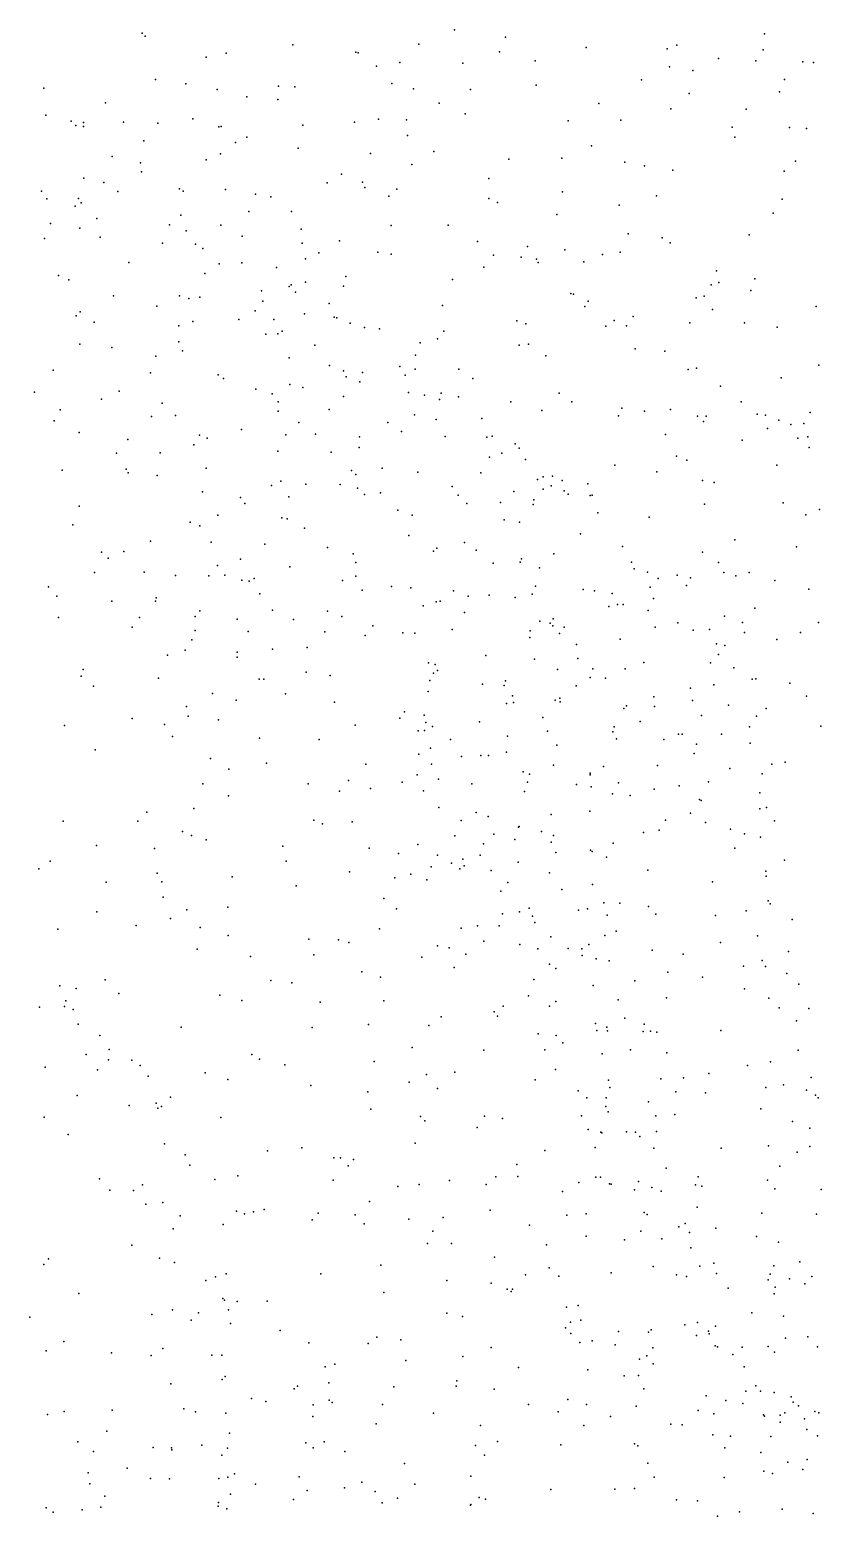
# Model space of a CAD drawing. Header units: metres. Extents: x -23.9 to 23.9, y -27.4 to 27.4.
# Drawn here: x 0.487 to 1.863, y -2.604 to -0.021 of the extents above; entities that cross this region are included whole.
import ezdxf

# ---------------------------------------------------------------- set-up
doc = ezdxf.new("R2010")
doc.units = ezdxf.units.M

msp = doc.modelspace()

# ---------------------------------------------------------------- linework, layer by layer
for p in [(1.2255, -0.0211, 18.554), (0.6828, -0.0269, 10.4703), (0.6877, -0.0323, 11.7928), (0.9443, -0.0473, -11.1519), (1.1631, -0.0459, -10.9357), (1.3137, -0.034, 18.8146), (1.6113, -0.0477, -2.7598), (1.764, -0.0284, 18.1994), (0.794, -0.0686, -15.0668), (0.8285, -0.0618, -1.8262), (1.054, -0.0602, 24.3477), (1.0578, -0.0612, -11.1215), (1.3037, -0.0596, -10.739), (1.3657, -0.0754, 18.385), (1.454, -0.0521, 18.9533), (1.5945, -0.0541, 18.2682), (1.6839, -0.0712, -15.0834), (1.7491, -0.0751, -10.3237), (1.7614, -0.0562, 18.6589), (1.8306, -0.077, 18.0839), (1.09, -0.0842, -16.1536), (1.1302, -0.0779, 18.7234), (1.2399, -0.0791, -15.1138), (1.599, -0.0857, 18.9897), (1.6394, -0.092, -10.4425), (1.8491, -0.0783, -6.7243), (0.5119, -0.1226, -9.9296), (0.7059, -0.1074, -11.2455), (0.7587, -0.1153, 11.0179), (0.813, -0.1252, 18.6326), (0.9194, -0.1191, -15.1235), (0.9481, -0.1202, 24.0362), (1.1164, -0.1148, 18.5814), (1.1539, -0.1238, 18.565), (1.2533, -0.1249, -10.9154), (1.3672, -0.1175, 17.4051), (1.5499, -0.108, -10.5415), (1.7902, -0.1291, -15.0869), (1.7988, -0.1077, 18.9947), (0.6189, -0.1479, 12.4609), (0.8647, -0.1376, -11.2204), (0.9184, -0.1424, 18.0576), (1.1987, -0.1486, -11.0355), (1.4761, -0.1495, 18.674), (1.633, -0.1319, 18.1264), (0.5154, -0.1694, 18.5156), (0.559, -0.1801, 22.9176), (0.7704, -0.1758, 18.9189), (1.0932, -0.1763, 18.8653), (1.142, -0.1777, -11.1672), (1.244, -0.167, 18.8097), (1.4229, -0.1794, -10.7357), (1.5141, -0.1782, -22.8218), (1.6011, -0.1585, 16.9621), (1.7321, -0.1593, 18.0223), (0.5672, -0.1876, -14.9783), (0.5808, -0.1824, -9.812), (0.5809, -0.1891, -9.6957), (0.6504, -0.1819, 23.1887), (0.7096, -0.1835, -15.0386), (0.8161, -0.1898, -15.0843), (0.8197, -0.1892, 11.3483), (0.9618, -0.1871, -2.0514), (1.0517, -0.1817, -15.1445), (1.1436, -0.205, 18.9936), (1.7079, -0.1903, -10.4676), (1.8076, -0.191, -10.3742), (1.8367, -0.1929, 17.9053), (0.6858, -0.2144, -11.3075), (0.845, -0.217, 10.4491), (0.8643, -0.2077, -23.1351), (0.9534, -0.2268, 17.8268), (1.4631, -0.223, 18.1575), (1.7123, -0.2079, 16.7009), (0.6308, -0.2416, -10.0701), (0.6797, -0.2522, -9.9231), (0.7936, -0.247, -11.2968), (0.8189, -0.237, 12.2514), (1.0791, -0.236, 18.4957), (1.1512, -0.2551, 17.4663), (1.1892, -0.2326, -15.1447), (1.3194, -0.246, -15.1386), (1.4116, -0.2444, 18.976), (1.5213, -0.2512, -10.6991), (1.5552, -0.2576, 19.1565), (1.8176, -0.2496, -2.9268), (0.581, -0.2789, 19.6465), (0.6813, -0.2683, -9.6625), (1.0292, -0.272, 18.644), (1.2851, -0.2799, 18.246), (1.6047, -0.2651, 17.9996), (1.7983, -0.2669, 19.1586), (0.5075, -0.3019, 13.0186), (0.6158, -0.2867, -1.5434), (0.6404, -0.3021, -9.4895), (0.7477, -0.2978, -15.0624), (0.754, -0.3017, 17.9727), (0.8276, -0.299, 10.0606), (0.8795, -0.3068, -15.1191), (1.0038, -0.2874, 18.7915), (1.0653, -0.2859, -11.2471), (1.0696, -0.2954, 23.9175), (1.125, -0.298, 18.3586), (1.4128, -0.3028, -2.6277), (1.576, -0.3095, -15.1113), (0.5169, -0.315, -9.239), (0.5663, -0.3275, -23.2662), (0.5723, -0.3143, 18.2228), (0.5766, -0.322, -14.9913), (0.9059, -0.3115, -11.302), (1.1112, -0.3102, -15.1637), (1.2852, -0.3145, 24.2663), (1.2999, -0.3215, 19.1067), (1.5116, -0.326, 24.4827), (1.7943, -0.3156, -15.0149), (0.5236, -0.358, -9.1347), (0.6037, -0.3493, -11.3456), (0.7302, -0.36, -10.1575), (0.7497, -0.3431, -9.5702), (0.8194, -0.3609, -9.9034), (0.8677, -0.3371, 23.4136), (0.9419, -0.337, 11.8648), (1.1155, -0.3611, -2.2951), (1.2144, -0.3605, -22.9865), (1.4033, -0.3423, -15.1505), (1.7787, -0.3401, 17.7823), (0.5132, -0.3841, -10.2897), (0.5741, -0.3662, 9.5302), (0.6096, -0.3813, 19.2949), (0.7591, -0.3705, 12.6609), (0.8562, -0.3798, -10.0688), (0.9591, -0.3677, 19.2366), (1.5268, -0.3756, 17.9525), (1.5858, -0.3828, -10.7908), (1.737, -0.3778, -10.6113), (0.7178, -0.3921, 22.8792), (0.7754, -0.3937, -11.3207), (0.7879, -0.4012, -15.0864), (0.9605, -0.3918, 18.7101), (0.9897, -0.409, 10.8512), (1.0257, -0.388, 23.6562), (1.0921, -0.4076, -11.2786), (1.115, -0.4113, 19.0354), (1.2655, -0.3892, -11.2502), (1.2932, -0.413, -15.1279), (1.352, -0.3976, 16.8611), (1.4172, -0.4035, -16.2237), (1.4825, -0.4117, -15.0506), (1.5131, -0.4075, 19.224), (1.6001, -0.3917, 19.2127), (0.6594, -0.4256, -9.19), (0.8166, -0.4281, -10.1937), (0.8558, -0.4261, -9.5319), (0.916, -0.4343, -9.9197), (0.9662, -0.4194, 18.5449), (1.2761, -0.4336, 19.3208), (1.3411, -0.4161, 18.0636), (1.3678, -0.4198, 19.1694), (1.3707, -0.4256, -11.1877), (1.4502, -0.4246, -11.0633), (0.5375, -0.4481, 17.9944), (0.5553, -0.4556, 13.2792), (0.7917, -0.4446, -9.3703), (0.9414, -0.4642, -10.1748), (0.9662, -0.4598, 10.3126), (1.0366, -0.4497, 11.355), (1.2217, -0.4554, 19.1091), (1.6714, -0.4644, 17.7453), (1.6803, -0.44, -14.941), (1.6844, -0.4602, 16.2239), (1.7473, -0.4541, -22.5808), (0.6328, -0.4837, -9.0978), (0.7474, -0.4838, -16.4234), (0.7638, -0.488, 12.906), (0.783, -0.4856, -9.2441), (0.8897, -0.4746, -11.3011), (0.9379, -0.4674, -9.6368), (0.9492, -0.4773, 18.8949), (1.0327, -0.467, 11.103), (1.4275, -0.4793, -11.4349), (1.4319, -0.4805, 16.5652), (1.6454, -0.4868, -10.8555), (1.6591, -0.4841, -2.8356), (1.7404, -0.4742, -10.696), (0.5748, -0.5112, -10.4051), (0.7082, -0.5015, -10.3298), (0.8789, -0.5096, -9.3473), (0.8922, -0.4926, 9.8657), (0.9645, -0.5148, 23.26), (1.0078, -0.497, -10.0596), (1.2043, -0.5004, -15.0796), (1.4515, -0.5018, 24.079), (1.4575, -0.4928, -11.1549), (1.6733, -0.507, 19.2999), (1.8534, -0.5019, 15.7693), (0.5678, -0.5181, 9.2366), (0.5991, -0.5294, -15.0147), (0.7462, -0.5359, 20.0242), (0.7709, -0.5279, 17.4715), (0.8503, -0.5244, -10.2875), (0.9115, -0.5245, 19.5161), (1.0163, -0.5205, -9.7636), (1.0209, -0.5215, 18.2319), (1.0438, -0.531, -9.9506), (1.0688, -0.5385, -10.1566), (1.0948, -0.5406, 19.0089), (1.3333, -0.527, -11.3938), (1.3493, -0.5319, -14.9888), (1.4881, -0.5365, 17.8229), (1.5028, -0.5262, -11.3387), (1.5242, -0.5359, -11.4936), (1.5356, -0.5195, -11.0746), (1.6344, -0.5307, -14.8717), (1.729, -0.5304, -10.7922), (1.786, -0.5381, 17.5974), (0.5742, -0.5676, -8.9901), (0.7463, -0.5632, 9.4376), (0.8975, -0.5501, 18.5655), (0.9183, -0.5494, 18.4163), (0.9261, -0.5447, -15.132), (1.1656, -0.5651, 18.0577), (1.1958, -0.5584, 19.5475), (1.207, -0.5447, -11.3316), (1.3537, -0.5673, 19.2021), (0.6298, -0.5732, 20.3009), (0.7066, -0.5882, -15.0583), (0.7529, -0.5789, -1.8015), (0.9382, -0.5914, -9.2306), (0.9828, -0.5693, -10.275), (1.1578, -0.5866, 16.7594), (1.3376, -0.5695, 17.9128), (1.3842, -0.5878, -11.5356), (1.5392, -0.5759, -11.6633), (1.5908, -0.5798, -11.4106), (0.5279, -0.6129, -10.5127), (0.697, -0.6175, -10.4677), (1.008, -0.6044, -11.3641), (1.0325, -0.6136, -9.3355), (1.0653, -0.6165, 10.718), (1.1304, -0.6066, -10.2464), (1.157, -0.6108, -10.079), (1.2331, -0.6109, -14.9986), (1.6311, -0.6113, -11.1562), (1.6459, -0.6093, -11.6205), (1.8582, -0.604, -14.6904), (0.8148, -0.6207, -9.1129), (0.8239, -0.6273, 22.616), (0.9392, -0.6375, 22.9043), (0.9616, -0.643, 19.95), (1.0371, -0.6245, 12.7324), (1.061, -0.633, -15.09), (1.1397, -0.6216, -9.656), (1.2569, -0.6269, 19.1238), (1.6873, -0.6403, -11.4167), (1.7927, -0.6261, 19.5925), (0.4956, -0.6509, 8.8734), (0.6119, -0.6631, -11.3896), (0.6424, -0.649, 20.5538), (0.7175, -0.6703, -9.0062), (0.8803, -0.6459, 13.2098), (0.9085, -0.6537, -15.0854), (0.919, -0.6677, 18.2532), (1.0325, -0.6584, -10.3528), (1.1452, -0.6517, -11.3995), (1.1732, -0.6564, -9.4985), (1.1994, -0.6634, 12.3713), (1.2023, -0.6524, -9.9602), (1.2325, -0.659, -10.2526), (1.3234, -0.668, 19.731), (1.4069, -0.6528, 17.7726), (1.4293, -0.6676, 19.2505), (1.7235, -0.6679, -11.2181), (0.5399, -0.6815, -8.875), (0.6987, -0.6934, 22.1225), (0.7403, -0.6914, -11.4123), (0.9189, -0.6839, 18.853), (1.0073, -0.6811, 18.0708), (1.1557, -0.6901, 23.3052), (1.273, -0.6968, 17.838), (1.3769, -0.683, 23.6493), (1.51, -0.692, -2.7486), (1.5161, -0.6788, 15.8191), (1.5553, -0.6838, -11.8235), (1.6008, -0.681, 19.3618), (1.6477, -0.6926, -11.9162), (1.6623, -0.6924, -14.695), (1.7513, -0.6893, -11.0541), (1.7658, -0.6911, -11.3561), (1.8435, -0.6863, -14.609), (0.5296, -0.7006, 21.4468), (0.5731, -0.7209, -10.6051), (0.8555, -0.7159, -9.0645), (0.9546, -0.7034, -10.4418), (1.1096, -0.7036, 17.9646), (1.1332, -0.7191, -9.2529), (1.1933, -0.6983, -9.3882), (1.658, -0.7021, -16.2162), (1.7692, -0.714, 15.3572), (1.7888, -0.6993, -11.6117), (1.8095, -0.7072, -11.8221), (1.8325, -0.7055, -10.8964), (0.6579, -0.7329, -14.9899), (0.7724, -0.7426, 17.0178), (0.7822, -0.7254, 13.7672), (0.7953, -0.731, -15.0262), (0.9324, -0.7252, -11.4406), (0.9837, -0.7238, -9.1463), (1.0597, -0.7473, 10.1165), (1.0602, -0.7285, -2.2964), (1.2091, -0.7281, -14.9546), (1.2817, -0.7292, -9.686), (1.291, -0.7273, -11.5436), (1.3305, -0.7409, -10.1398), (1.3374, -0.7481, -10.3083), (1.5917, -0.7244, 19.8264), (1.7253, -0.7343, 19.4215), (1.8216, -0.7307, -11.1714), (1.8391, -0.7286, -11.7061), (1.8416, -0.7472, -11.0089), (0.6382, -0.7567, 21.0606), (0.7138, -0.7562, -10.6181), (0.9186, -0.7532, 16.7304), (1.0109, -0.7551, -16.4843), (1.2862, -0.7638, 19.134), (1.3073, -0.7571, -9.5438), (1.3484, -0.7677, -9.9114), (1.6111, -0.7621, 17.5551), (1.6291, -0.769, -12.0035), (0.5439, -0.7863, -8.7935), (0.6551, -0.7847, -11.4705), (0.6581, -0.7913, -8.8681), (0.7086, -0.7956, 21.816), (0.7936, -0.7828, 18.5696), (1.0462, -0.7872, -10.4933), (1.0536, -0.7941, -11.4895), (1.0995, -0.7828, -14.9927), (1.1615, -0.7897, 13.0065), (1.2711, -0.791, 15.91), (1.3793, -0.798, -11.7525), (1.3958, -0.7967, -10.0444), (1.504, -0.7776, -22.9228), (1.5767, -0.7895, -14.6675), (1.7854, -0.7776, -14.54), (0.7877, -0.8241, 18.3241), (0.9076, -0.8129, 9.3747), (0.9237, -0.8057, -2.1019), (0.9669, -0.8107, -9.0649), (1.0267, -0.8114, 22.7343), (1.0567, -0.8177, 13.4401), (1.0969, -0.8259, 16.1301), (1.2215, -0.8149, -10.4404), (1.3284, -0.8233, -14.8363), (1.3695, -0.8027, 23.4096), (1.3793, -0.8197, -9.4185), (1.3934, -0.8138, -9.7108), (1.4126, -0.8042, 19.226), (1.4161, -0.8221, 15.5291), (1.4568, -0.8101, -11.8826), (1.6564, -0.8042, 23.7092), (1.6767, -0.8079, -12.0977), (0.5732, -0.8489, -10.7079), (0.8537, -0.8342, -15.0015), (0.8608, -0.8443, -8.965), (0.9374, -0.8328, -10.5978), (1.069, -0.8289, 18.9643), (1.2319, -0.8298, 17.7382), (1.2467, -0.8442, -9.2305), (1.3051, -0.8427, 12.6204), (1.3622, -0.846, -9.3085), (1.3631, -0.8378, 20.1874), (1.4226, -0.8283, -9.8513), (1.4612, -0.8305, -10.3335), (1.4647, -0.8298, -14.7519), (1.6599, -0.8454, -14.5443), (1.7961, -0.8435, 19.5435), (0.7662, -0.8771, -11.5345), (0.8141, -0.8646, 20.7829), (0.9252, -0.8692, 16.3169), (0.9347, -0.8711, -11.536), (1.127, -0.8562, 20.2774), (1.1515, -0.8644, -14.9211), (1.3116, -0.8728, 17.6408), (1.3385, -0.8768, -10.4549), (1.4745, -0.8604, -9.9896), (1.5637, -0.8682, 19.3345), (1.8357, -0.8643, 17.4238), (1.8595, -0.8549, -12.3212), (0.5621, -0.8812, 16.987), (0.7827, -0.8831, -10.7299), (0.9644, -0.8873, 17.8991), (1.1462, -0.8998, -9.1167), (1.4444, -0.8969, -11.9566), (0.6122, -0.9291, -11.5131), (0.6508, -0.9278, -14.9129), (0.697, -0.9096, -8.7998), (0.8026, -0.9116, 21.4878), (0.8959, -0.9153, 22.0417), (1.0046, -0.9208, -14.9806), (1.1886, -0.927, -10.5844), (1.1948, -0.9219, 22.9247), (1.2424, -0.9119, 11.3778), (1.2628, -0.9256, -14.8245), (1.5172, -0.9192, -9.5355), (1.6563, -0.9291, -12.2968), (1.7123, -0.9078, -14.4528), (1.8192, -0.9198, -12.4229), (0.6236, -0.9391, 16.6663), (0.8134, -0.9523, 21.2349), (0.8536, -0.9409, 18.735), (0.9392, -0.9547, -8.9408), (1.0495, -0.932, -10.6571), (1.0537, -0.9467, -9.026), (1.2922, -0.9478, -2.6169), (1.3393, -0.9461, -11.8502), (1.3418, -0.9404, -9.2358), (1.3981, -0.9316, 15.196), (1.5326, -0.9465, -12.2225), (1.684, -0.9471, 15.0372), (0.5998, -0.9644, -11.4081), (0.6859, -0.9639, 14.287), (0.7403, -0.9695, -10.8259), (0.7985, -0.9698, 18.1015), (0.8261, -0.969, -11.5965), (0.8558, -0.9774, -14.9468), (0.8684, -0.9791, 16.0486), (0.8772, -0.9749, -10.7893), (1.0306, -0.9779, -11.6089), (1.0536, -0.9708, -2.3289), (1.3727, -0.9559, 12.8645), (1.5376, -0.9582, 20.4789), (1.5606, -0.9638, 17.4973), (1.5793, -0.9747, -12.3896), (1.6119, -0.9691, -10.4285), (1.6352, -0.9734, -10.178), (1.6933, -0.9642, -12.4631), (1.7138, -0.9698, 23.4489), (1.737, -0.9644, 17.453), (1.7819, -0.9781, -12.6014), (0.5199, -0.9894, -11.2632), (0.5343, -1.0053, -14.8527), (0.8869, -1.0011, 17.867), (1.0649, -0.9947, -14.9079), (1.1161, -0.9884, 22.5622), (1.1493, -0.9909, -11.6212), (1.2235, -0.9962, 14.7682), (1.2492, -1.0056, 11.0618), (1.2858, -1.0034, 20.6432), (1.3604, -1.0022, -10.5876), (1.366, -0.9879, 12.3786), (1.4491, -0.9941, -9.3182), (1.4684, -0.9959, -14.6516), (1.4992, -1.001, 19.2937), (1.5651, -0.9897, 23.2536), (1.6282, -0.987, -14.423), (1.8409, -0.9931, -12.7151), (0.6299, -1.0143, -8.6985), (0.7058, -1.014, 16.2465), (0.7072, -1.0083, -11.5021), (0.7826, -1.0311, 18.5793), (0.9089, -1.0295, 14.4096), (1.0047, -1.0316, 21.8042), (1.1709, -1.022, 15.326), (1.1936, -1.015, 10.4315), (1.2002, -1.0142, 17.6147), (1.3306, -1.0076, 11.9204), (1.4936, -1.0236, -10.5478), (1.5082, -1.02, -14.5359), (1.5183, -1.02, 14.8519), (1.562, -1.0306, -12.5792), (1.5711, -1.0096, -9.6943), (1.7471, -1.0264, 14.733), (0.5372, -1.0423, -8.6227), (0.678, -1.0424, 18.3328), (0.7746, -1.0406, -8.7945), (0.8479, -1.0453, -23.4921), (0.9457, -1.0457, 17.7556), (1.0296, -1.0408, 14.9298), (1.0835, -1.057, 18.9554), (1.2428, -1.0338, -11.7977), (1.3738, -1.0488, -9.2239), (1.3916, -1.0522, -12.16), (1.3961, -1.0567, -23.1525), (1.3967, -1.045, 19.2062), (1.6134, -1.0519, -9.8514), (1.6944, -1.04, -12.7443), (1.7255, -1.051, -10.386), (1.8575, -1.0511, 19.7733), (0.6651, -1.0594, -11.3061), (0.7687, -1.0812, 18.0141), (0.7747, -1.0653, -14.8919), (0.8666, -1.0668, -11.6573), (1.0001, -1.0674, -10.8357), (1.0701, -1.0737, 17.6453), (1.1355, -1.0692, 22.3246), (1.1566, -1.0695, -11.7054), (1.2215, -1.0634, 13.757), (1.3559, -1.0773, -10.6756), (1.3569, -1.0659, 17.553), (1.408, -1.07, -12.2849), (1.4156, -1.0594, 12.6098), (1.5129, -1.0801, 14.5323), (1.5742, -1.0592, -12.697), (1.64, -1.0643, -9.9649), (1.6683, -1.0635, -10.5093), (1.7292, -1.0687, 19.5408), (1.7851, -1.0808, 14.4279), (1.8262, -1.0687, -12.9799), (0.7266, -1.1082, 14.8093), (0.7571, -1.0994, -1.8993), (0.8476, -1.1026, -11.5392), (0.9091, -1.0975, 15.1906), (0.9692, -1.0945, -8.9175), (1.2799, -1.1085, -12.0027), (1.4371, -1.0894, -12.4589), (1.6804, -1.0881, -10.1325), (1.6842, -1.1066, -12.9803), (1.6951, -1.091, 17.4691), (0.5802, -1.1327, -11.1637), (0.8476, -1.1114, 18.7454), (1.1803, -1.1213, -14.7763), (1.1918, -1.1244, 9.9589), (1.1955, -1.1345, -9.0678), (1.3644, -1.1149, 22.7997), (1.404, -1.1329, 14.1612), (1.4396, -1.114, -9.3113), (1.4657, -1.1316, -14.4926), (1.5218, -1.1315, -9.4203), (1.5543, -1.1206, 17.5058), (1.6702, -1.121, -14.267), (1.7104, -1.1298, 20.9071), (0.5765, -1.1445, 16.0492), (0.5978, -1.162, -8.6278), (0.7109, -1.1481, -10.9655), (0.886, -1.1499, -2.1047), (0.8938, -1.1497, -8.8453), (0.9675, -1.1376, 9.1254), (1.0095, -1.1433, -14.867), (1.1822, -1.1519, 21.9528), (1.189, -1.1395, -11.8292), (1.2742, -1.1582, -14.7021), (1.3115, -1.1608, -9.1452), (1.3139, -1.1525, -12.2898), (1.4368, -1.161, -12.738), (1.4612, -1.1467, 19.2895), (1.4875, -1.1479, -12.8579), (1.676, -1.1595, -13.1678), (1.7422, -1.1498, -10.4843), (1.7487, -1.1489, 14.0775), (1.8077, -1.1567, -14.1529), (0.805, -1.1747, -14.8575), (0.8457, -1.1862, -11.3409), (0.9315, -1.1752, -10.9918), (1.1797, -1.171, 21.3422), (1.326, -1.1786, 19.1685), (1.3999, -1.1864, -10.7789), (1.4082, -1.1825, 21.2383), (1.5715, -1.1804, -9.5174), (1.6354, -1.1652, 19.4586), (1.6385, -1.1868, -10.6521), (1.8369, -1.1794, -13.4305), (0.7597, -1.1971, 17.8751), (0.7626, -1.2138, -8.73), (1.017, -1.1897, 18.8936), (1.1385, -1.2063, -11.9078), (1.1727, -1.2121, 9.5651), (1.3155, -1.192, -12.4494), (1.3276, -1.1904, 21.5772), (1.409, -1.1889, 22.0869), (1.5197, -1.2008, 13.1875), (1.524, -1.196, 22.5158), (1.5727, -1.1969, -13.2042), (1.6546, -1.213, 22.7275), (1.7016, -1.1949, -13.3238), (1.7497, -1.214, 21.4641), (1.767, -1.2007, 19.6398), (0.5475, -1.23, -11.0104), (0.6654, -1.2181, 8.6461), (0.7215, -1.2286, 18.4629), (0.8155, -1.2205, 8.8446), (1.0529, -1.2297, -11.6186), (1.1305, -1.2174, -8.9942), (1.1621, -1.2395, 19.0266), (1.1731, -1.2386, 17.6068), (1.1756, -1.2248, -12.1058), (1.1872, -1.2317, -14.7173), (1.2686, -1.2238, -2.6263), (1.3789, -1.216, -14.5782), (1.5025, -1.2325, 13.6538), (1.5481, -1.223, 21.7689), (1.738, -1.2325, -13.5018), (1.8616, -1.2311, -13.7032), (0.7356, -1.2493, -11.0499), (0.8867, -1.2523, -11.2618), (0.9904, -1.2546, -8.8812), (1.2184, -1.2546, -12.3669), (1.3175, -1.2487, 10.9192), (1.3869, -1.2402, -12.8794), (1.4028, -1.2644, -9.2699), (1.5001, -1.2411, -10.782), (1.507, -1.2534, -13.3365), (1.589, -1.2543, -13.4324), (1.6147, -1.2454, -14.1763), (1.6209, -1.2451, -9.6847), (1.6459, -1.2626, 17.4889), (1.6889, -1.2453, -10.0079), (1.7392, -1.2609, -13.6308), (0.6012, -1.2723, -1.6919), (0.8015, -1.2876, -14.813), (1.1633, -1.28, -11.9932), (1.1838, -1.2693, -12.2073), (1.2375, -1.2843, -12.5474), (1.2713, -1.2823, -12.6536), (1.2846, -1.2822, 10.6061), (1.3159, -1.2763, -12.7808), (1.6416, -1.2791, -10.745), (0.833, -1.306, 18.7389), (0.8988, -1.2957, -11.1079), (1.071, -1.2975, -11.0644), (1.1603, -1.3159, -11.8207), (1.1856, -1.2974, -11.0086), (1.3445, -1.3105, 19.2148), (1.3558, -1.3146, -13.0655), (1.397, -1.2989, -10.8967), (1.461, -1.3161, -9.349), (1.4612, -1.3129, 12.2595), (1.4843, -1.3016, -13.4484), (1.5778, -1.2994, -13.5883), (1.7035, -1.305, -13.7683), (1.7597, -1.314, -10.5037), (1.7768, -1.2971, -10.3795), (1.7996, -1.2937, -13.8792), (0.7879, -1.3318, -23.6793), (0.971, -1.3313, -11.2319), (1.0414, -1.3257, -11.3857), (1.0794, -1.3394, -11.4904), (1.1345, -1.3288, -11.6897), (1.1976, -1.3235, 9.786), (1.2554, -1.3317, 10.3274), (1.3522, -1.3284, 11.2351), (1.4375, -1.3326, -14.3094), (1.4626, -1.3366, 17.5383), (1.5102, -1.3296, 19.3759), (1.5721, -1.341, -10.8459), (1.6159, -1.3348, -14.0876), (1.6667, -1.3279, -9.8159), (0.8325, -1.3521, 17.7988), (1.0252, -1.3441, -14.7579), (1.1713, -1.3436, -8.9831), (1.3468, -1.3449, -9.2001), (1.4999, -1.3491, -14.1542), (1.5304, -1.352, -13.7357), (1.6507, -1.359, 19.5154), (1.6541, -1.3607, -13.9345), (1.756, -1.3474, -10.2205), (0.691, -1.381, -8.6246), (0.7723, -1.3746, 17.93), (0.981, -1.3945, 17.6619), (1.1981, -1.3728, -14.6407), (1.263, -1.3812, -12.4), (1.284, -1.3881, -12.545), (1.3934, -1.385, -13.4623), (1.4602, -1.3791, -10.945), (1.5919, -1.3949, 17.5083), (1.6351, -1.3824, -9.6084), (1.7557, -1.375, 19.6573), (1.7676, -1.3727, -2.9954), (0.5455, -1.3964, -14.7047), (0.6753, -1.3963, 18.2379), (0.7529, -1.4146, 18.4566), (0.996, -1.4011, 18.9047), (1.0476, -1.3975, -8.8765), (1.2371, -1.3955, -12.1264), (1.2937, -1.419, 17.5844), (1.3363, -1.4069, -12.8995), (1.3379, -1.4059, -14.4362), (1.3763, -1.4141, -13.2008), (1.5535, -1.416, 13.0405), (1.581, -1.4121, -9.5112), (1.6614, -1.3989, -9.7165), (1.7047, -1.4101, -9.9107), (1.7293, -1.4182, -10.0192), (1.7812, -1.3961, -10.4308), (0.6031, -1.4385, -16.878), (0.7039, -1.4439, -1.8786), (0.7685, -1.4214, -14.7528), (0.794, -1.4291, -8.6834), (0.9272, -1.4398, -8.7761), (1.0771, -1.4434, -11.2167), (1.1613, -1.437, -11.6107), (1.2261, -1.4216, -11.9277), (1.2759, -1.4355, -11.1019), (1.3303, -1.4284, -12.7612), (1.3934, -1.4328, 11.6098), (1.3972, -1.4213, -13.3438), (1.5011, -1.4348, 12.616), (1.7125, -1.4436, 13.4263), (1.7568, -1.4241, -10.8287), (0.5228, -1.4659, -8.476), (0.9326, -1.4657, -14.7525), (1.1279, -1.4527, -11.4754), (1.196, -1.4557, -2.5964), (1.22, -1.4695, -11.7551), (1.2397, -1.4624, -9.0648), (1.2696, -1.4557, -14.5239), (1.3358, -1.4675, -12.6447), (1.4015, -1.4511, -14.2434), (1.4613, -1.4467, -13.7685), (1.4645, -1.4489, -9.3597), (1.4895, -1.4587, -14.0471), (1.7988, -1.464, -10.3025), (0.5031, -1.479, -1.5785), (0.7088, -1.4869, -23.9853), (0.8388, -1.4929, 18.6215), (1.0431, -1.4845, -14.6774), (1.1214, -1.4948, -8.9108), (1.1497, -1.4885, 9.4002), (1.185, -1.476, -11.1923), (1.2344, -1.479, 10.114), (1.2421, -1.4743, 19.1536), (1.289, -1.4823, -12.197), (1.3904, -1.486, -13.0204), (1.5614, -1.4814, -10.9958), (1.766, -1.4833, -10.1261), (1.7667, -1.4919, 17.4579), (0.6199, -1.5023, -14.6831), (0.7169, -1.5016, -8.6044), (0.9501, -1.5085, 17.7547), (1.1774, -1.4983, -14.5906), (1.3058, -1.5182, -14.3696), (1.3177, -1.5032, -12.3476), (1.4118, -1.5153, -14.1432), (1.465, -1.5066, 19.3718), (1.6738, -1.5016, 19.5684), (0.7194, -1.5285, 18.255), (0.8314, -1.5457, -8.6729), (1.1027, -1.5307, 18.977), (1.1248, -1.5489, -11.2994), (1.3548, -1.5477, -12.4712), (1.4564, -1.5487, -13.3064), (1.4846, -1.5386, 12.3802), (1.5125, -1.5389, -13.811), (1.5622, -1.5448, -16.6116), (1.77, -1.5346, -10.6145), (1.774, -1.5401, 19.7276), (0.6038, -1.5539, -8.506), (0.7316, -1.5657, -14.6876), (0.7604, -1.5504, 18.0421), (1.3084, -1.5574, -9.1596), (1.3384, -1.5541, 11.0803), (1.3607, -1.5616, -11.1858), (1.3648, -1.5725, 11.3265), (1.4407, -1.5509, -13.1676), (1.4904, -1.5595, -13.9815), (1.5748, -1.5579, 19.487), (1.6785, -1.5604, -9.6463), (1.7321, -1.552, -9.8925), (1.812, -1.567, -10.369), (0.5363, -1.584, -28.1853), (0.672, -1.5779, -27.5733), (0.7832, -1.5814, 8.7225), (0.8318, -1.5949, 18.5067), (0.9721, -1.6013, 18.7687), (1.0949, -1.5836, -14.5973), (1.2368, -1.5825, -11.6352), (1.2653, -1.5781, 10.3929), (1.3027, -1.5781, -11.9148), (1.3924, -1.5973, -12.5771), (1.4862, -1.5952, 17.54), (1.5059, -1.5878, -13.5545), (1.7517, -1.5959, -10.8336), (0.778, -1.6191, 18.3522), (1.0237, -1.6025, -8.7933), (1.0419, -1.6074, -16.8365), (1.1955, -1.6132, 19.0447), (1.2161, -1.6163, -11.5143), (1.2763, -1.6049, -11.2756), (1.3387, -1.6105, -14.186), (1.3699, -1.6184, -12.304), (1.4229, -1.6179, -12.744), (1.4465, -1.6183, -12.9371), (1.4587, -1.6107, -9.3596), (1.5689, -1.6206, -9.505), (1.6227, -1.6273, 17.4994), (1.6874, -1.6074, -11.0576), (1.8056, -1.6231, -10.168), (0.871, -1.6314, 17.919), (0.9809, -1.6289, -14.6426), (1.1684, -1.6327, -14.5281), (1.2246, -1.6509, 17.6119), (1.2447, -1.6278, -14.3687), (1.3906, -1.6447, -9.2718), (1.4015, -1.6526, -12.4232), (1.4469, -1.6296, -11.2095), (1.4713, -1.6357, -13.0706), (1.4942, -1.6393, -13.2446), (1.7273, -1.6484, 19.6654), (1.76, -1.6387, -10.9388), (1.7659, -1.6492, -10.7332), (0.6183, -1.6722, -1.788), (0.9063, -1.6735, -8.6857), (0.9427, -1.6775, 18.6368), (1.0643, -1.6583, 18.8567), (1.0968, -1.6677, -8.8865), (1.3634, -1.6714, -11.2971), (1.5384, -1.6739, -13.4673), (1.5961, -1.659, -2.8394), (1.6559, -1.6677, 13.0557), (1.8025, -1.6611, -10.5064), (0.5394, -1.6824, -14.5928), (0.5677, -1.6872, 8.4603), (0.642, -1.696, -8.4879), (0.8178, -1.6987, 18.0204), (1.3541, -1.7001, -14.0774), (1.466, -1.6817, 19.3401), (1.5938, -1.7032, -11.2062), (1.7291, -1.6875, -23.1857), (1.7714, -1.7038, -11.0856), (1.8235, -1.6799, -10.3852), (0.5044, -1.7194, -7.1396), (0.5479, -1.7186, -7.9297), (0.5499, -1.7085, -8.3936), (0.5627, -1.7236, -8.2384), (0.8556, -1.7082, 18.4398), (0.9917, -1.7109, -8.7504), (1.1026, -1.7089, 9.286), (1.2942, -1.7278, 19.1014), (1.3101, -1.7176, 10.7969), (1.3902, -1.7178, -12.0607), (1.4013, -1.7098, -12.1858), (1.5094, -1.7067, -13.8064), (1.7893, -1.7209, -9.9878), (1.8408, -1.7219, -10.2319), (0.5716, -1.7491, -7.546), (0.7505, -1.7544, -14.6197), (0.9779, -1.755, 17.8678), (1.0758, -1.7498, 17.7511), (1.1807, -1.7512, -9.0008), (1.2024, -1.7366, 18.9829), (1.3002, -1.7355, -11.3968), (1.4701, -1.7478, -12.5969), (1.4902, -1.7542, -9.4079), (1.521, -1.7389, -13.0552), (1.5547, -1.7494, -13.2902), (1.8195, -1.7434, -10.1083), (0.6088, -1.7687, -8.0486), (1.3705, -1.7661, -11.7941), (1.4019, -1.7686, -11.9477), (1.4136, -1.7816, 19.2183), (1.4727, -1.7599, -11.3293), (1.4911, -1.7605, -12.7185), (1.5531, -1.7621, 19.402), (1.5658, -1.7616, -13.5623), (1.5766, -1.7629, -9.5219), (1.6883, -1.7603, -11.214), (0.5851, -1.8017, -7.2038), (0.6254, -1.7934, -7.6486), (0.8731, -1.8017, -2.1697), (1.1516, -1.7899, -2.5123), (1.2763, -1.7942, -14.118), (1.3823, -1.7939, -9.2678), (1.4821, -1.8005, -12.4794), (1.5312, -1.7935, -12.9139), (1.5941, -1.799, -13.411), (1.8221, -1.7945, 17.4582), (0.5141, -1.8236, -24.8344), (0.6051, -1.8287, -26.0332), (0.6241, -1.8109, -7.4299), (0.6649, -1.812, -8.2713), (0.6792, -1.8209, -8.4052), (0.7923, -1.8335, -27.8221), (0.8866, -1.8097, -8.6277), (0.9304, -1.8198, -14.5778), (1.086, -1.814, -14.4866), (1.2261, -1.8328, 9.9962), (1.4005, -1.828, 17.5914), (1.7345, -1.8209, -9.7322), (1.7741, -1.8145, -11.1532), (0.693, -1.8393, -8.1605), (0.8315, -1.8451, 18.0954), (0.9759, -1.8557, 18.5233), (1.1467, -1.8499, 18.8496), (1.1767, -1.8365, 17.7396), (1.3652, -1.8461, -11.6523), (1.4931, -1.8467, -11.4075), (1.495, -1.8591, -12.3436), (1.5835, -1.8442, -13.1368), (1.6233, -1.8427, 17.5354), (1.6672, -1.8346, -9.6442), (1.766, -1.8594, -11.2742), (1.7971, -1.8545, 19.5938), (1.8452, -1.8419, -10.3756), (0.5697, -1.8729, -14.5271), (0.732, -1.8758, -8.0596), (1.0748, -1.867, 18.7011), (1.1958, -1.8607, -9.0258), (1.4399, -1.8648, 11.6931), (1.4554, -1.8772, -11.9411), (1.4888, -1.8771, -13.7584), (1.5622, -1.8839, -12.7969), (1.61, -1.8669, -13.2623), (1.6612, -1.8683, -11.3395), (1.8371, -1.864, 13.1569), (1.8527, -1.8725, -10.1311), (1.8571, -1.877, -2.9793), (0.5123, -1.9109, -1.6683), (0.6602, -1.8906, -7.604), (0.7067, -1.8867, -14.5573), (0.7097, -1.8951, -7.895), (0.7164, -1.8925, -26.3881), (0.8194, -1.9113, -14.577), (1.0801, -1.8968, -8.8753), (1.1663, -1.9098, 17.8592), (1.2773, -1.9091, -9.1352), (1.4461, -1.9082, -11.8246), (1.4882, -1.8924, -9.4117), (1.492, -1.9013, -12.1446), (1.5748, -1.9086, -9.5262), (1.608, -1.9064, 19.3761), (1.7576, -1.8963, -10.9862), (1.174, -1.9171, 9.4985), (1.2644, -1.9289, 18.95), (1.3084, -1.9128, 17.7339), (1.4576, -1.9324, 17.6764), (1.4796, -1.937, 19.2115), (1.5242, -1.9361, -12.2669), (1.5397, -1.9368, 12.3894), (1.5761, -1.9355, -12.6983), (1.8124, -1.9181, -9.8912), (1.8424, -1.9301, -10.4645), (0.554, -1.9411, -7.1392), (0.7216, -1.957, -28.4495), (1.1567, -1.9559, -8.9788), (1.4815, -1.9381, 11.9377), (1.5474, -1.9441, -13.4977), (1.7706, -1.9606, -9.7861), (1.8425, -1.962, -9.9885), (0.7574, -1.9764, -24.6023), (0.9005, -1.9694, -8.6426), (0.9598, -1.9643, 18.3596), (1.0159, -1.9813, 18.1154), (1.0275, -1.9812, -24.2693), (1.0497, -1.9844, -14.3581), (1.3824, -1.9689, -13.9061), (1.4694, -1.9637, -11.5403), (1.5717, -1.9649, -12.5408), (1.6887, -1.9645, -9.6786), (1.8204, -1.9717, -10.6406), (0.7655, -1.9942, -8.1765), (0.8487, -2.0127, 8.7714), (1.0407, -1.9951, 18.5086), (1.2969, -2.0145, -13.9804), (1.3333, -1.9928, 10.7346), (1.3352, -2.0141, -2.6076), (1.4787, -2.0148, -13.6958), (1.5928, -1.9995, -13.293), (1.6488, -2.0144, -13.0792), (1.7908, -1.9961, -10.8521), (0.6086, -2.0181, -14.4811), (0.6267, -2.0374, -7.3337), (0.6677, -2.038, -25.609), (0.683, -2.0282, -7.6716), (0.809, -2.0193, -8.4217), (1.0145, -2.0201, -8.7949), (1.1266, -2.0315, -14.1668), (1.1639, -2.0279, 18.0379), (1.2168, -2.0211, 9.8043), (1.2803, -2.0275, 17.9216), (1.4128, -2.0398, 11.3002), (1.4415, -2.0244, -11.6289), (1.4707, -2.015, -11.7404), (1.4943, -2.0269, -9.426), (1.4976, -2.0274, 17.7701), (1.5383, -2.0368, -11.9677), (1.5452, -2.0228, -12.0823), (1.5684, -2.0332, -9.5237), (1.5844, -2.0394, -12.3373), (1.6442, -2.0283, -11.5129), (1.6549, -2.0304, -12.9576), (1.7689, -2.02, -11.1697), (1.7817, -2.0351, -11.3136), (1.8625, -2.0364, 19.4553), (0.6888, -2.0618, -25.1954), (0.7187, -2.0592, -7.8674), (1.0777, -2.0575, 18.2278), (0.7487, -2.0822, -8.0335), (0.8467, -2.0739, -26.847), (0.8604, -2.0785, -14.4908), (0.8761, -2.0754, -27.259), (0.8946, -2.0711, -8.7299), (0.9778, -2.089, -14.3869), (0.9883, -2.0774, 9.0367), (1.0526, -2.0807, -14.2349), (1.1458, -2.0881, 18.4928), (1.2054, -2.0851, -9.0488), (1.2875, -2.0723, 10.2977), (1.4203, -2.081, -13.8047), (1.4543, -2.079, 19.0994), (1.5546, -2.0763, -2.7499), (1.5599, -2.0799, 19.1995), (1.647, -2.0673, -12.74), (1.7595, -2.0774, 17.6884), (1.8542, -2.0794, -10.5086), (0.7367, -2.1049, -14.4808), (0.8231, -2.0973, -8.6494), (1.0681, -2.0962, -8.9092), (1.1876, -2.1089, -14.0569), (1.3558, -2.0983, -9.2473), (1.4542, -2.1174, 17.9031), (1.5488, -2.1088, -11.8539), (1.6149, -2.1012, -13.1395), (1.6262, -2.0957, -12.4511), (1.6337, -2.111, 17.7977), (1.6791, -2.1036, -12.8556), (1.7502, -2.1179, 19.2674), (0.6644, -2.1331, -7.5098), (1.1783, -2.1302, 18.1761), (1.2198, -2.1301, 18.6527), (1.3849, -2.1324, -16.9559), (1.5207, -2.1238, -13.4649), (1.5857, -2.1223, -11.6407), (1.6361, -2.1377, -13.0363), (1.7881, -2.1282, -23.4796), (0.5119, -2.1668, -1.6538), (0.5198, -2.1568, -7.1267), (0.7128, -2.1557, -7.7848), (0.739, -2.1636, 8.5955), (1.0971, -2.1678, -14.1301), (1.2947, -2.1542, -13.9107), (1.6514, -2.1697, -12.3538), (1.6761, -2.1646, -12.5784), (1.78, -2.1692, -11.5846), (1.8251, -2.1619, -9.8671), (0.793, -2.1946, -8.2406), (0.81, -2.1882, -14.4663), (0.8285, -2.1828, -8.5546), (0.9933, -2.1833, -14.241), (1.212, -2.1944, 10.0738), (1.3489, -2.1848, 10.8938), (1.3899, -2.1725, 18.029), (1.4067, -2.1872, -13.7653), (1.4975, -2.1815, -9.4374), (1.5705, -2.1702, -9.5328), (1.6108, -2.1847, -11.9561), (1.6283, -2.1875, -12.0889), (1.6804, -2.1822, -11.6515), (1.7705, -2.1932, -11.2483), (1.7737, -2.1834, -11.1133), (1.8074, -2.1919, -10.9021), (1.8461, -2.1875, -10.648), (0.5727, -2.2172, -17.2859), (1.1023, -2.2157, -9.0574), (1.2888, -2.1995, 18.3567), (1.3169, -2.2095, 18.1568), (1.3239, -2.2135, 18.5194), (1.3259, -2.2099, -9.2509), (1.7009, -2.208, 19.0966), (1.7804, -2.218, -11.364), (1.7823, -2.206, 17.8322), (1.8338, -2.2005, 12.9518), (0.7351, -2.2453, -7.8729), (0.8229, -2.2261, -25.8775), (0.8259, -2.2288, -8.6759), (0.8328, -2.2456, -8.4511), (0.8474, -2.2312, -8.8455), (0.8999, -2.2306, -14.3837), (1.4198, -2.2408, -24.0203), (1.4399, -2.2379, 11.8955), (0.4873, -2.2582, -7.0948), (0.6997, -2.2539, -14.4137), (0.768, -2.2636, -8.0584), (0.7805, -2.2505, -28.736), (0.8362, -2.2696, 8.9572), (1.2118, -2.2511, 11.4233), (1.2393, -2.2572, 11.6332), (1.4267, -2.2668, 18.7675), (1.4448, -2.2636, 11.6539), (1.6255, -2.2718, -11.7729), (1.6475, -2.2674, -12.9016), (1.7416, -2.2508, -9.7616), (1.797, -2.2566, -11.0218), (0.9225, -2.2817, -14.2727), (1.0903, -2.293, -14.0732), (1.1318, -2.2979, 11.8164), (1.4182, -2.2766, -9.399), (1.4273, -2.2869, 18.1625), (1.5104, -2.2833, -13.3873), (1.5625, -2.2843, 12.2974), (1.5671, -2.2806, 11.7862), (1.6457, -2.2902, -11.8939), (1.6664, -2.2826, 18.9586), (1.668, -2.287, 17.9928), (1.6785, -2.2741, -12.1456), (1.8002, -2.2949, -11.7028), (1.8389, -2.2922, -10.779), (0.5157, -2.3168, -14.298), (0.5465, -2.3005, -7.2036), (0.6292, -2.3202, -7.35), (0.7183, -2.3126, -7.7404), (0.8037, -2.3245, -8.2398), (0.8213, -2.3243, -8.9003), (0.9724, -2.3031, -9.0277), (1.0752, -2.304, 11.6536), (1.2888, -2.3108, -13.8365), (1.4431, -2.3025, -13.6174), (1.4642, -2.2994, 11.4989), (1.5043, -2.3065, -2.6744), (1.5696, -2.3115, 18.775), (1.6783, -2.308, -12.7605), (1.6822, -2.31, -12.0284), (1.7089, -2.3234, -23.7383), (1.7252, -2.3102, -12.3826), (1.7702, -2.309, -11.2854), (1.7814, -2.319, -11.173), (1.856, -2.31, 17.9185), (0.6985, -2.3252, -7.6172), (1.0004, -2.3448, -27.9069), (1.0172, -2.3402, 11.8728), (1.1407, -2.3335, 11.2606), (1.2399, -2.3268, -9.2895), (1.3366, -2.3455, 11.1859), (1.457, -2.3501, 12.0435), (1.5469, -2.3314, 18.6376), (1.5593, -2.3254, 11.9471), (1.5706, -2.3393, -13.1284), (1.7287, -2.3444, -12.271), (0.7324, -2.3743, -1.8807), (0.8215, -2.3664, -14.3708), (0.827, -2.3617, -8.7546), (1.0072, -2.3726, -9.1273), (1.2292, -2.3687, 10.602), (1.5199, -2.3604, 18.417), (1.5449, -2.3594, 11.2991), (0.8728, -2.3996, 11.9058), (0.9465, -2.3831, -2.1403), (0.9524, -2.3785, 12.0831), (1.0075, -2.4023, 12.3068), (1.1198, -2.3792, -13.9949), (1.2279, -2.3785, 12.1603), (1.2942, -2.3834, -9.3937), (1.422, -2.4014, -9.5253), (1.5542, -2.3828, -9.6248), (1.6624, -2.395, 18.5058), (1.7312, -2.3871, 18.6572), (1.749, -2.3777, -9.7934), (1.7572, -2.3868, 11.6558), (1.7804, -2.3891, -11.4246), (1.8103, -2.3967, -11.7511), (0.5183, -2.4277, -14.2455), (0.5471, -2.422, -7.2308), (0.6303, -2.4201, -14.3065), (0.7551, -2.4175, -7.9068), (0.7752, -2.4226, -8.0228), (0.8278, -2.425, 12.0315), (0.8975, -2.4048, 11.6181), (0.9798, -2.4104, -27.4472), (1.0128, -2.4068, 11.21), (1.1, -2.4098, 9.9902), (1.1888, -2.4253, -9.3409), (1.3537, -2.4103, 11.4702), (1.4055, -2.4229, 11.0307), (1.4548, -2.4098, -13.4977), (1.5409, -2.4128, 11.0305), (1.6487, -2.4203, 11.1243), (1.6758, -2.4263, 12.6553), (1.6969, -2.403, -11.8885), (1.7262, -2.4086, 11.8873), (1.7623, -2.4279, 11.3851), (1.7991, -2.4244, 11.5276), (1.8135, -2.4061, -9.8788), (1.8231, -2.4125, -10.9779), (1.8516, -2.4225, 18.1457), (1.8582, -2.4248, -10.7609), (0.9794, -2.4308, -14.129), (1.089, -2.4435, -9.2699), (1.2707, -2.4468, 11.0474), (1.4502, -2.4464, 12.1666), (1.4963, -2.431, -13.3318), (1.6013, -2.4445, -12.9415), (1.6207, -2.4453, -9.7456), (1.7638, -2.4301, -12.3624), (1.7909, -2.441, 18.4092), (1.791, -2.4289, -11.5538), (1.8331, -2.4348, 18.5831), (1.8373, -2.4534, -16.8286), (0.5711, -2.4748, 8.7967), (0.6212, -2.4564, -7.3656), (0.8343, -2.4598, -8.6123), (0.9671, -2.4765, 9.6564), (0.9991, -2.4752, 12.4811), (1.3001, -2.4741, 10.9491), (1.5381, -2.4785, -13.1462), (1.6741, -2.4628, -12.6641), (1.705, -2.4651, 10.9704), (1.7749, -2.4655, -12.1519), (1.856, -2.4646, -9.9744), (0.598, -2.492, -1.6852), (0.702, -2.4846, 12.191), (0.7334, -2.4854, 11.8472), (0.7342, -2.4891, -7.7477), (0.7861, -2.4808, -14.3264), (0.821, -2.4979, -9.0592), (0.8308, -2.4862, 12.3648), (0.9798, -2.4854, -9.214), (1.0348, -2.4917, 11.0437), (1.2617, -2.4813, -9.4611), (1.2774, -2.498, 12.2927), (1.4098, -2.4799, -13.6105), (1.5437, -2.4821, 10.8997), (1.695, -2.4855, 12.0462), (1.7575, -2.4933, -11.9495), (0.5886, -2.529, -14.2304), (0.6566, -2.5208, 11.9731), (0.8433, -2.5305, -8.3899), (1.1386, -2.5127, -2.3484), (1.5613, -2.5119, -13.0378), (1.7626, -2.5262, -12.2974), (1.7776, -2.5299, -11.4437), (1.8042, -2.5103, -11.725), (1.8304, -2.523, -11.0199), (1.8381, -2.5058, -2.873), (0.5918, -2.548, 12.1012), (0.6969, -2.5389, -7.5135), (0.7301, -2.5391, 11.4295), (0.8156, -2.5389, 11.0982), (0.8316, -2.5364, -8.7617), (0.8794, -2.5487, 12.5618), (0.9552, -2.5359, -26.8577), (1.0339, -2.5547, -9.3303), (1.0645, -2.545, -13.9725), (1.1565, -2.5485, 12.4725), (1.2537, -2.5347, -17.1959), (1.5039, -2.5573, 10.764), (1.5378, -2.5563, 12.2734), (1.572, -2.5361, -9.7916), (1.6936, -2.5372, -12.5398), (0.6178, -2.5693, 12.3901), (0.8155, -2.5801, -8.1836), (0.836, -2.566, -8.6487), (0.9456, -2.5753, -25.6661), (0.9691, -2.5596, -14.0742), (1.0873, -2.5615, 10.2846), (1.0995, -2.581, 10.8424), (1.1262, -2.573, -9.4307), (1.2683, -2.5719, -24.6012), (1.2794, -2.5744, -9.5686), (1.3924, -2.5577, 12.0664), (1.6111, -2.576, -24.0829), (1.6476, -2.5773, -12.6779), (0.5161, -2.5898, 12.2768), (0.5281, -2.5971, -7.2357), (0.5782, -2.593, 11.8094), (0.6107, -2.5885, 11.6713), (0.8144, -2.5865, 9.3483), (0.8295, -2.5916, -8.8756), (1.2533, -2.5852, 11.2759), (1.2538, -2.5841, 10.7488), (1.6821, -2.6043, 10.6739), (1.7207, -2.5964, -12.3989), (1.7943, -2.5918, -11.6464), (1.8487, -2.5996, 10.8619)]:
    msp.add_point(p)

doc.saveas('drawing.dxf')
